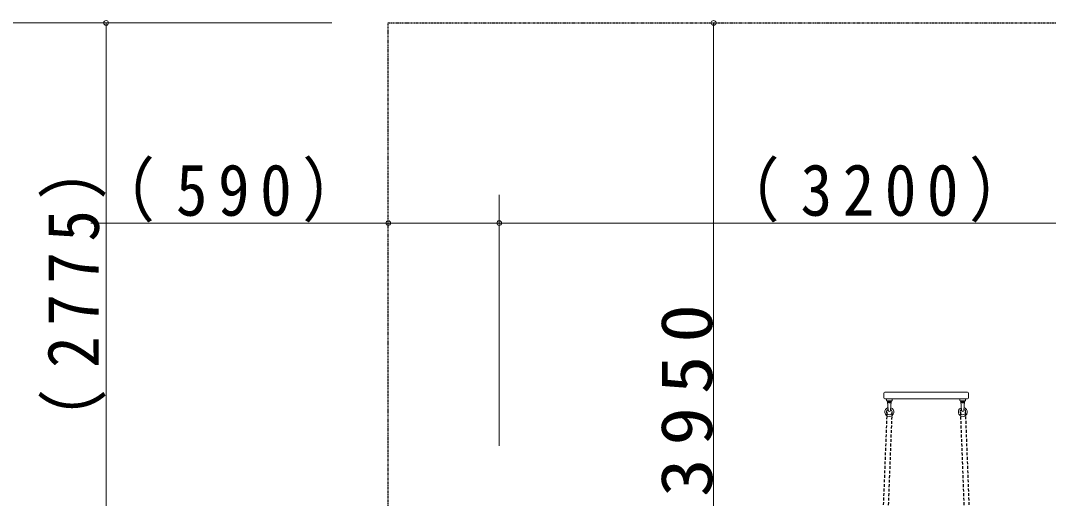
# Model space of a CAD drawing. Units: millimetres, scale not verified, with parts at other scales. Extents: x -35408 to 0, y -49934 to 13350.
# Drawn here: x -7332 to -5510, y 5126 to 5973 of the extents above; entities that cross this region are included whole.
import ezdxf

# ---------------------------------------------------------------- set-up
doc = ezdxf.new("R2010")
doc.units = ezdxf.units.MM
doc.linetypes.add('USER3', pattern=[8, 3, -1, 1, -1, 1, -1])
doc.linetypes.add('USER4', pattern=[8, 5, -3])
doc.layers.add('線', color=2, linetype='Continuous', lineweight=25)
doc.layers.add('補助', color=2, linetype='Continuous', lineweight=25)
doc.styles.add('ＭＳ ゴシック', font='')
doc.styles.get('ＭＳ ゴシック').set_extended_font_data('MS Gothic')

# ---------------------------------------------------------------- blocks, each defined once
blk = doc.blocks.new('dimension_origin')
at = {"color": 0, "linetype": 'Continuous', "lineweight": -2}
blk.add_circle((0, 0), 1.25, dxfattribs=at)

msp = doc.modelspace()

# ---------------------------------------------------------------- linework, layer by layer
at = {"layer": '線', "color": 7, "lineweight": 13}
for p, q in [((-5801.667, 5303.95), (-5801.667, 5312.283)), ((-5800, 5313.95), (-5653.333, 5313.95)), ((-5800, 5302.283), (-5653.333, 5302.283)), ((-5796.667, 5301.883), (-5796.667, 5299.35)), ((-5796.267, 5302.283), (-5787.067, 5302.283)), ((-5786.667, 5301.883), (-5786.667, 5299.35)), ((-5666.667, 5301.883), (-5666.667, 5299.35)), ((-5666.267, 5302.283), (-5657.067, 5302.283)), ((-5656.667, 5301.883), (-5656.667, 5299.35)), ((-5651.667, 5303.95), (-5651.667, 5312.283)), ((-5796.267, 5298.95), (-5787.067, 5298.95)), ((-5794.904, 5297.72), (-5793.661, 5281.794)), ((-5788.429, 5297.72), (-5789.673, 5281.794)), ((-5666.267, 5298.95), (-5657.067, 5298.95)), ((-5664.904, 5297.72), (-5663.661, 5281.794)), ((-5658.429, 5297.72), (-5659.673, 5281.794))]:
    msp.add_line(p, q, dxfattribs=at)
at = {"layer": '線'}
for p, q in [((-5795.25, 5298.95), (-5788.083, 5298.95)), ((-5795.25, 5297.95), (-5795.25, 5298.95)), ((-5795.25, 5297.95), (-5788.083, 5297.95)), ((-5795.167, 5297.617), (-5795.167, 5297.95)), ((-5795.167, 5297.95), (-5788.167, 5297.95)), ((-5795.167, 5297.617), (-5788.167, 5297.617)), ((-5793.333, 5296.017), (-5790, 5296.017)), ((-5788.463, 5298.95), (-5788.731, 5297.95)), ((-5788.083, 5298.95), (-5788.351, 5297.95)), ((-5788.167, 5297.617), (-5788.167, 5297.95)), ((-5788.083, 5297.95), (-5788.083, 5298.95)), ((-5665.25, 5298.95), (-5658.083, 5298.95)), ((-5665.25, 5297.95), (-5665.25, 5298.95)), ((-5665.25, 5297.95), (-5658.083, 5297.95)), ((-5665.167, 5297.617), (-5665.167, 5297.95)), ((-5665.167, 5297.95), (-5658.167, 5297.95)), ((-5665.167, 5297.617), (-5658.167, 5297.617)), ((-5663.333, 5296.017), (-5660, 5296.017)), ((-5658.463, 5298.95), (-5658.731, 5297.95)), ((-5658.083, 5298.95), (-5658.351, 5297.95)), ((-5658.167, 5297.617), (-5658.167, 5297.95)), ((-5658.083, 5297.95), (-5658.083, 5298.95))]:
    msp.add_line(p, q, dxfattribs=at)
at = {"layer": '線', "color": 4, "linetype": 'USER4'}
for p, q in [((-5796.192, 5279.122), (-5819.413, 4674.803)), ((-5787.365, 5278.782), (-5810.587, 4674.464)), ((-5665.968, 5278.782), (-5642.747, 4674.464)), ((-5657.141, 5279.122), (-5633.92, 4674.803))]:
    msp.add_line(p, q, dxfattribs=at)
at = {"layer": '線', "linetype": 'USER3'}
msp.add_lwpolyline([(-4153.333, 5968.8), (-4153.333, 3335.467), (-6680, 3335.467), (-6680, 5968.8)], close=True, dxfattribs=at)
at = {"layer": '線', "color": 7, "lineweight": 13}
for centre, radius, start, end in [((-5800, 5312.283), 1.667, 90, 180), ((-5800, 5303.95), 1.667, 180, 270), ((-5796.267, 5301.883), 0.4, 90, 180), ((-5787.067, 5301.883), 0.4, 0, 90), ((-5666.267, 5301.883), 0.4, 90, 180), ((-5657.067, 5301.883), 0.4, 0, 90), ((-5653.333, 5312.283), 1.667, 0, 90), ((-5653.333, 5303.95), 1.667, 270, 0), ((-5791.779, 5278.952), 8, 106.40431, 267.86271), ((-5791.779, 5278.952), 5, 113.79504, 267.86271), ((-5796.267, 5299.35), 0.4, 180, 270), ((-5796.233, 5297.617), 1.333, 4.46422, 90), ((-5791.779, 5278.952), 8, 267.86271, 71.95745), ((-5787.1, 5297.617), 1.333, 90, 175.53578), ((-5787.067, 5299.35), 0.4, 270, 0), ((-5661.555, 5278.952), 8, 108.04255, 272.13729), ((-5666.267, 5299.35), 0.4, 180, 270), ((-5666.233, 5297.617), 1.333, 4.46422, 90), ((-5661.555, 5278.952), 5, 272.13729, 66.20496), ((-5661.555, 5278.952), 8, 272.13729, 73.59569), ((-5657.1, 5297.617), 1.333, 90, 175.53578), ((-5657.067, 5299.35), 0.4, 270, 0), ((-5791.667, 5281.95), 2, 184.46422, 355.53578), ((-5791.779, 5278.952), 5, 267.86271, 63.47196), ((-5661.555, 5278.952), 5, 116.52804, 272.13729), ((-5661.667, 5281.95), 2, 184.46422, 355.53578)]:
    msp.add_arc(centre, radius, start, end, dxfattribs=at)
at = {"layer": '線'}
for centre, start, end in [((-5791.667, 5299.777), 211.68134, 246.09448), ((-5791.667, 5299.777), 293.90552, 328.31866), ((-5661.667, 5299.777), 211.68134, 246.09448), ((-5661.667, 5299.777), 293.90552, 328.31866)]:
    msp.add_arc(centre, 4.113, start, end, dxfattribs=at)
at = {"layer": '補助', "lineweight": 13}
for p, q in [((-6780, 5968.8), (-7530, 5968.8)), ((-6780, 5968.8), (-7230, 5968.8)), ((-7180, 5043.8), (-7180, 5968.8)), ((-6103.333, 4652.133), (-6103.333, 5968.8)), ((-6483.333, 5218.8), (-6483.333, 5663.95)), ((-6483.333, 5218.8), (-6483.333, 5663.95)), ((-7207.381, 5613.95), (-6483.333, 5613.95)), ((-6483.333, 5613.95), (-5416.667, 5613.95))]:
    msp.add_line(p, q, dxfattribs=at)

# ---------------------------------------------------------------- block references
at = {"layer": '補助', "lineweight": 13, "xscale": 3.33, "yscale": 3.33}
for p, rotation in [((-7180, 5968.8), 270), ((-6103.333, 5968.8), 270), ((-6483.333, 5613.95), 180)]:
    msp.add_blockref('dimension_origin', p, dxfattribs=dict(at, rotation=rotation))
for p in [(-6680, 5613.95), (-6483.333, 5613.95)]:
    msp.add_blockref('dimension_origin', p, dxfattribs=at)

# ---------------------------------------------------------------- texts
at = {"layer": '補助', "char_height": 91.64, "attachment_point": 8, "style": 'ＭＳ ゴシック'}
for s, insert in [('\\T1.33;\\W0.9;（590）', (-6944.524, 5614.95)), ('\\T1.33;\\W0.9;（3200）', (-5800, 5614.95))]:
    msp.add_mtext(s, dxfattribs=dict(at, insert=insert))
at = {"layer": '補助', "char_height": 91.64, "attachment_point": 8, "rotation": 90, "style": 'ＭＳ ゴシック'}
for s, insert in [('\\T1.33;\\W0.9;（2775）', (-7181, 5506.3)), ('\\T1.33;\\W1.1;3950', (-6104.333, 5310.467))]:
    msp.add_mtext(s, dxfattribs=dict(at, insert=insert))

doc.saveas('drawing.dxf')
